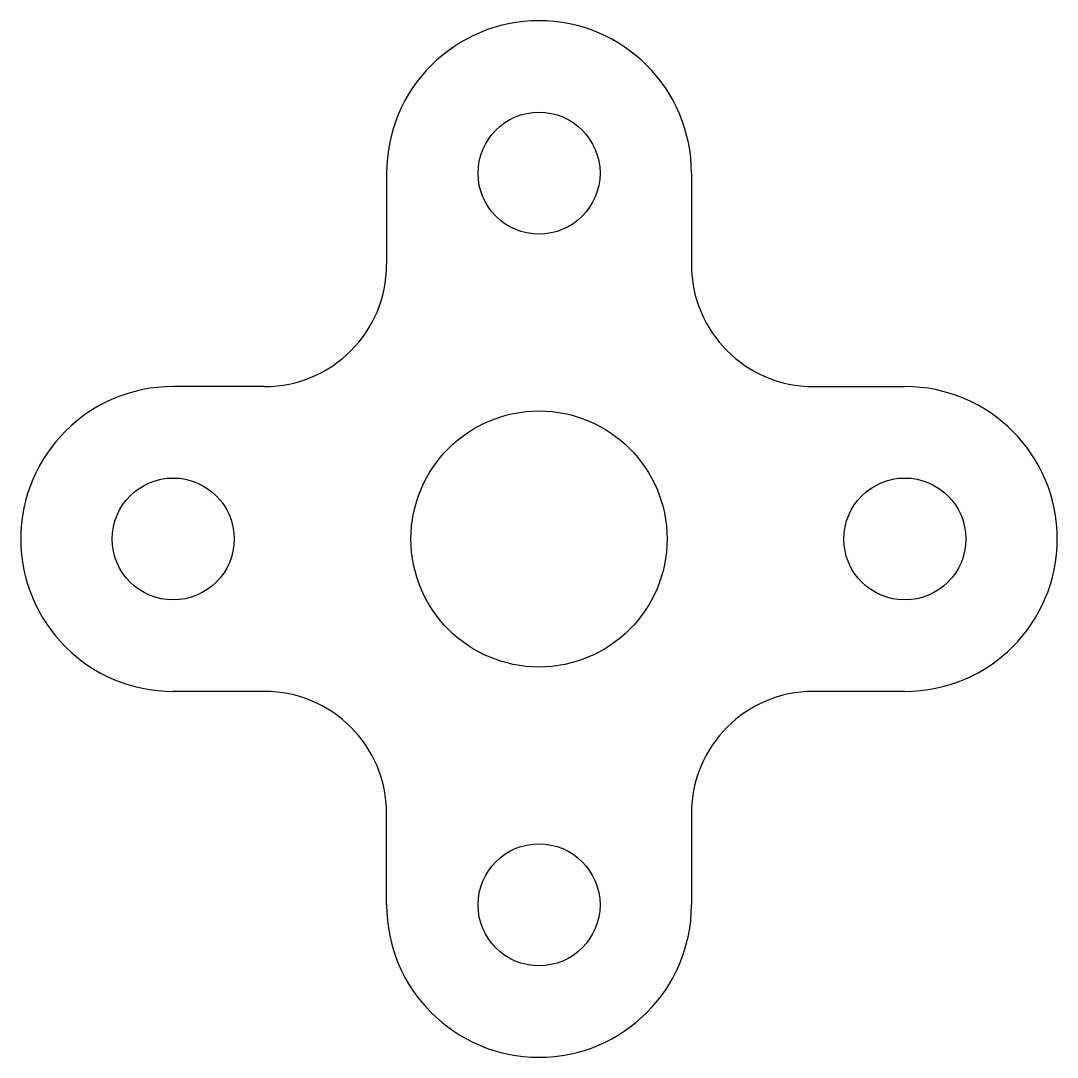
# Model space of a CAD drawing. Header units: millimetres. Extents: x 14.8 to 31.8, y 12 to 29.
import ezdxf

# ---------------------------------------------------------------- set-up
doc = ezdxf.new("R2010")
doc.units = ezdxf.units.MM

# ---------------------------------------------------------------- blocks, each defined once
blk = doc.blocks.new('*U3')
blk.add_circle((0, 0), 1)
blk = doc.blocks.new('*U4')
at = {"color": 0, "linetype": 'ByBlock', "lineweight": -2, "transparency": 16777216}
for p, rotation in [((23.258, 26.505), 90), ((17.258, 20.505), 180), ((23.258, 14.505), 270)]:
    blk.add_blockref('*U3', p, dxfattribs=dict(at, rotation=rotation))
blk.add_blockref('*U3', (29.258, 20.505), dxfattribs=at)

msp = doc.modelspace()

# ---------------------------------------------------------------- linework, layer by layer
for p, q in [((20.758, 26.505), (20.758, 25.005)), ((25.758, 26.505), (25.758, 25.005)), ((18.758, 23.005), (17.258, 23.005)), ((27.758, 23.005), (29.258, 23.005)), ((18.758, 18.005), (17.258, 18.005)), ((29.258, 18.005), (27.758, 18.005)), ((20.758, 14.505), (20.758, 16.005)), ((25.758, 16.005), (25.758, 14.505))]:
    msp.add_line(p, q)
msp.add_circle((23.258, 20.505), 2.1)
for centre, radius, start, end in [((23.258, 26.505), 2.5, 0, 180), ((18.758, 25.005), 2, 270, 0), ((27.758, 25.005), 2, 180, 270), ((17.258, 20.505), 2.5, 90, 270), ((29.258, 20.505), 2.5, 270, 90), ((18.758, 16.005), 2, 0, 90), ((27.758, 16.005), 2, 90, 180), ((23.258, 14.505), 2.5, 180, 0)]:
    msp.add_arc(centre, radius, start, end)

# ---------------------------------------------------------------- block references
msp.add_blockref('*U4', (0, 0))

doc.saveas('drawing.dxf')
